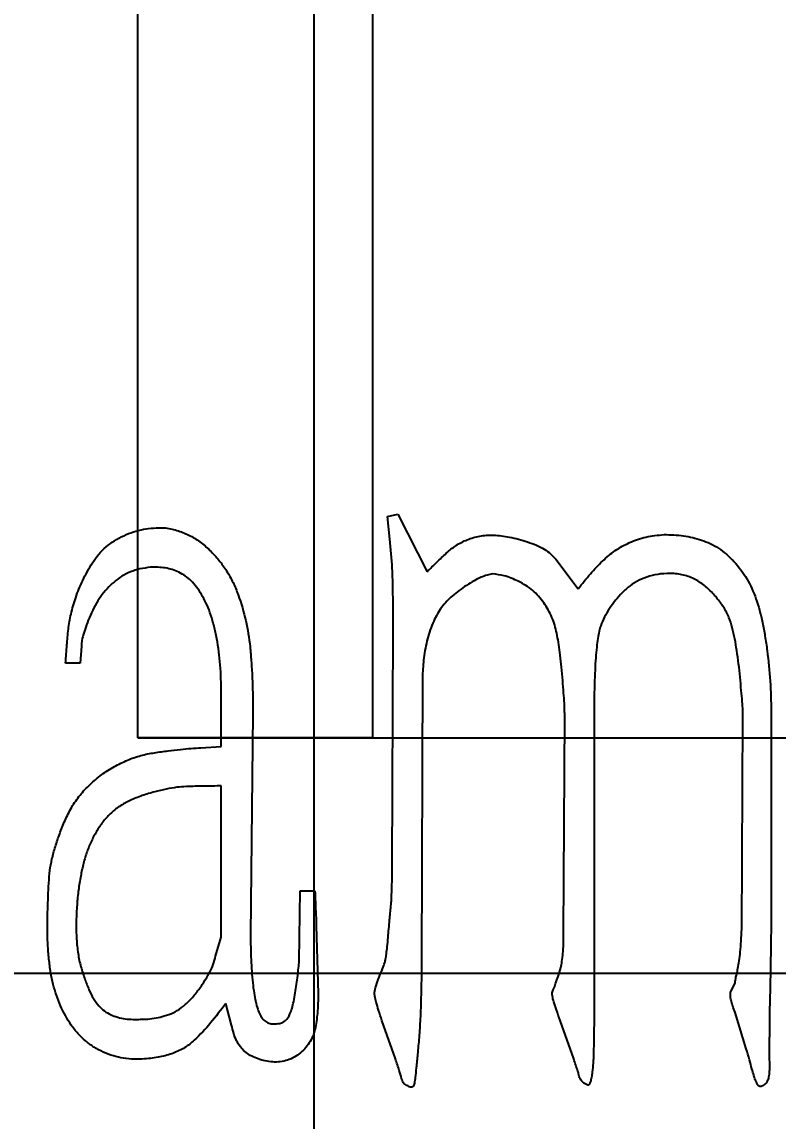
# Model space of a CAD drawing. Header units: millimetres. Extents: x 2 to 292, y 3 to 207.
# Drawn here: x 89.72 to 94.54, y 115.5 to 122.51 of the extents above; entities that cross this region are included whole.
import ezdxf

# ---------------------------------------------------------------- set-up
doc = ezdxf.new("R2010")
doc.units = ezdxf.units.MM
doc.layers.add('图框', color=7, linetype='Continuous')
doc.styles.add('SLDTEXTSTYLE2', font='TXT', dxfattribs={"width": 0.7})
doc.dimstyles.new('SLDDIMSTYLE2', dxfattribs={"dimtxt": 3.5, "dimasz": 4.08, "dimexe": 0, "dimexo": 0.0625, "dimgap": 0.875, "dimtad": 0, "dimtih": 1, "dimtoh": 1, "dimlfac": 2, "dimrnd": 1e-09, "dimzin": 12, "dimdsep": 46, "dimtxsty": 'SLDTEXTSTYLE2', "dimsah": 1, "dimcen": 0.09, "dimadec": 0, "dimazin": 3, "dimtfac": 1, "dimtofl": 0, "dimtmove": 0, "dimatfit": 3, "dimfxl": 0, "dimfrac": 2, "dimtolj": 1, "dimtzin": 12, "dimarcsym": 0})

# ---------------------------------------------------------------- blocks, each defined once
blk = doc.blocks.new('_D_5')
at = {"layer": '图框'}
for p, q in [((91.5831, 113.4403), (91.5831, 142.8713)), ((84.5831, 141.8553), (91.5831, 141.8553))]:
    blk.add_line(p, q, dxfattribs=at)
blk.add_solid([(91.5831, 141.8553), (87.5031, 142.3633), (87.5031, 141.3473)], dxfattribs=at)
at = {"layer": '图框', "insert": (89.237, 142.8713), "char_height": 3.5, "attachment_point": 1, "rotation": 90, "style": 'SLDTEXTSTYLE2'}
blk.add_mtext('87', dxfattribs=at)
blk = doc.blocks.new('_D_6')
at = {"layer": '图框'}
for p, q in [((102.0831, 113.4403), (102.0831, 142.8713)), ((91.5831, 141.8553), (102.0831, 141.8553))]:
    blk.add_line(p, q, dxfattribs=at)
blk.add_solid([(102.0831, 141.8553), (98.0031, 142.3633), (98.0031, 141.3473)], dxfattribs=at)
at = {"layer": '图框', "insert": (99.737, 142.8713), "char_height": 3.5, "attachment_point": 1, "rotation": 90, "style": 'SLDTEXTSTYLE2'}
blk.add_mtext('108', dxfattribs=at)
blk = doc.blocks.new('_D_7')
at = {"layer": '图框'}
for p, q in [((109.0831, 113.4403), (109.0831, 142.8713)), ((102.0831, 141.8553), (109.0831, 141.8553))]:
    blk.add_line(p, q, dxfattribs=at)
blk.add_solid([(109.0831, 141.8553), (105.0031, 142.3633), (105.0031, 141.3473)], dxfattribs=at)
at = {"layer": '图框', "insert": (106.737, 142.8713), "char_height": 3.5, "attachment_point": 1, "rotation": 90, "style": 'SLDTEXTSTYLE2'}
blk.add_mtext('122', dxfattribs=at)
blk = doc.blocks.new('_D_8')
at = {"layer": '图框'}
for p, q in [((119.5831, 113.4403), (119.5831, 142.8713)), ((109.0831, 141.8553), (119.5831, 141.8553))]:
    blk.add_line(p, q, dxfattribs=at)
blk.add_solid([(119.5831, 141.8553), (115.5031, 142.3633), (115.5031, 141.3473)], dxfattribs=at)
at = {"layer": '图框', "insert": (117.237, 142.8713), "char_height": 3.5, "attachment_point": 1, "rotation": 90, "style": 'SLDTEXTSTYLE2'}
blk.add_mtext('143', dxfattribs=at)
blk = doc.blocks.new('_D_9')
at = {"layer": '图框'}
for p, q in [((126.5831, 113.4403), (126.5831, 142.8713)), ((119.5831, 141.8553), (126.5831, 141.8553))]:
    blk.add_line(p, q, dxfattribs=at)
blk.add_solid([(126.5831, 141.8553), (122.5031, 142.3633), (122.5031, 141.3473)], dxfattribs=at)
at = {"layer": '图框', "insert": (124.237, 142.8713), "char_height": 3.5, "attachment_point": 1, "rotation": 90, "style": 'SLDTEXTSTYLE2'}
blk.add_mtext('157', dxfattribs=at)
blk = doc.blocks.new('_D_10')
at = {"layer": '图框'}
for p, q in [((137.0831, 113.4403), (137.0831, 142.8713)), ((126.5831, 141.8553), (137.0831, 141.8553))]:
    blk.add_line(p, q, dxfattribs=at)
blk.add_solid([(137.0831, 141.8553), (133.0031, 142.3633), (133.0031, 141.3473)], dxfattribs=at)
at = {"layer": '图框', "insert": (134.737, 142.8713), "char_height": 3.5, "attachment_point": 1, "rotation": 90, "style": 'SLDTEXTSTYLE2'}
blk.add_mtext('178', dxfattribs=at)
blk = doc.blocks.new('_D_11')
at = {"layer": '图框'}
for p, q in [((144.0831, 113.4403), (144.0831, 142.8713)), ((137.0831, 141.8553), (144.0831, 141.8553))]:
    blk.add_line(p, q, dxfattribs=at)
blk.add_solid([(144.0831, 141.8553), (140.0031, 142.3633), (140.0031, 141.3473)], dxfattribs=at)
at = {"layer": '图框', "insert": (141.737, 142.8713), "char_height": 3.5, "attachment_point": 1, "rotation": 90, "style": 'SLDTEXTSTYLE2'}
blk.add_mtext('192', dxfattribs=at)
blk = doc.blocks.new('_D_12')
at = {"layer": '图框'}
for p, q in [((154.5831, 113.4403), (154.5831, 142.8713)), ((144.0831, 141.8553), (154.5831, 141.8553))]:
    blk.add_line(p, q, dxfattribs=at)
blk.add_solid([(154.5831, 141.8553), (150.5031, 142.3633), (150.5031, 141.3473)], dxfattribs=at)
at = {"layer": '图框', "insert": (152.237, 142.8713), "char_height": 3.5, "attachment_point": 1, "rotation": 90, "style": 'SLDTEXTSTYLE2'}
blk.add_mtext('213', dxfattribs=at)
blk = doc.blocks.new('_D_13')
at = {"layer": '图框'}
for p, q in [((161.5831, 113.4403), (161.5831, 142.8713)), ((154.5831, 141.8553), (161.5831, 141.8553))]:
    blk.add_line(p, q, dxfattribs=at)
blk.add_solid([(161.5831, 141.8553), (157.5031, 142.3633), (157.5031, 141.3473)], dxfattribs=at)
at = {"layer": '图框', "insert": (159.237, 142.8713), "char_height": 3.5, "attachment_point": 1, "rotation": 90, "style": 'SLDTEXTSTYLE2'}
blk.add_mtext('227', dxfattribs=at)
blk = doc.blocks.new('_D_14')
at = {"layer": '图框'}
for p, q in [((172.0831, 113.4403), (172.0831, 142.8713)), ((161.5831, 141.8553), (172.0831, 141.8553))]:
    blk.add_line(p, q, dxfattribs=at)
blk.add_solid([(172.0831, 141.8553), (168.0031, 142.3633), (168.0031, 141.3473)], dxfattribs=at)
at = {"layer": '图框', "insert": (169.737, 142.8713), "char_height": 3.5, "attachment_point": 1, "rotation": 90, "style": 'SLDTEXTSTYLE2'}
blk.add_mtext('248', dxfattribs=at)
blk = doc.blocks.new('_D_15')
at = {"layer": '图框'}
for p, q in [((179.0831, 113.4403), (179.0831, 142.8713)), ((172.0831, 141.8553), (179.0831, 141.8553))]:
    blk.add_line(p, q, dxfattribs=at)
blk.add_solid([(179.0831, 141.8553), (175.0031, 142.3633), (175.0031, 141.3473)], dxfattribs=at)
at = {"layer": '图框', "insert": (176.737, 142.8713), "char_height": 3.5, "attachment_point": 1, "rotation": 90, "style": 'SLDTEXTSTYLE2'}
blk.add_mtext('262', dxfattribs=at)
blk = doc.blocks.new('_D_16')
at = {"layer": '图框'}
for p, q in [((189.5831, 113.4403), (189.5831, 142.8713)), ((179.0831, 141.8553), (189.5831, 141.8553))]:
    blk.add_line(p, q, dxfattribs=at)
blk.add_solid([(189.5831, 141.8553), (185.5031, 142.3633), (185.5031, 141.3473)], dxfattribs=at)
at = {"layer": '图框', "insert": (187.237, 142.8713), "char_height": 3.5, "attachment_point": 1, "rotation": 90, "style": 'SLDTEXTSTYLE2'}
blk.add_mtext('283', dxfattribs=at)

msp = doc.modelspace()

# ---------------------------------------------------------------- linework, layer by layer
at = {"color": 7, "linetype": 'Continuous', "lineweight": 25}
for p, q in [((90.45808136, 117.94026728), (90.45808136, 127.44026728)), ((91.95808136, 117.94026728), (91.95808136, 127.44026728)), ((92.05127642, 119.35247695), (92.11626684, 119.36739278)), ((92.06512684, 119.20864571), (92.05127642, 119.35247695)), ((92.11626684, 119.36739278), (92.30271474, 118.99982406)), ((92.08004267, 119.04350614), (92.06512684, 119.20864571)), ((93.1230855, 119.07973031), (93.26691674, 118.89221699)), ((92.08004267, 117.12362547), (92.08750059, 118.62586284)), ((90.09943325, 118.52571369), (90.09197534, 118.41810661)), ((90.09197534, 118.41810661), (89.99821868, 118.41810661)), ((92.27394849, 118.33820037), (92.26649057, 116.51953427)), ((90.99118693, 117.88539832), (90.99118693, 118.25190163)), ((91.19255066, 118.09421997), (91.17763483, 116.68467384)), ((93.17316008, 116.69852425), (93.180618, 118.07291164)), ((93.3670659, 118.07291164), (93.3670659, 116.18818971)), ((94.30889415, 116.720898), (94.31635207, 118.07291164)), ((94.49640747, 118.10807039), (94.49640747, 116.88603757)), ((90.45808136, 117.94026728), (91.95808136, 117.94026728)), ((91.95808136, 117.94026728), (90.45808136, 117.94026728)), ((91.95808136, 117.94026728), (101.70808136, 117.94026728)), ((90.86120611, 117.87794041), (90.99118693, 117.88539832)), ((90.99118693, 116.66975801), (90.99118693, 117.63396001)), ((91.48767106, 116.51953427), (91.49406355, 116.9648784)), ((91.49406355, 116.9648784), (91.58782021, 116.9648784)), ((91.59527813, 116.74220633), (91.60912855, 116.31071262)), ((90.95496277, 116.54830052), (90.99118693, 116.66975801)), ((54.33308136, 116.44026728), (191.83308136, 116.44026728)), ((94.23751124, 116.31817054), (94.26627749, 116.37570303)), ((91.05617734, 116.10934889), (91.01995318, 116.24572221)), ((94.3376604, 115.95805973), (94.26627749, 116.18818971)), ((92.101351, 115.89306932), (92.01505226, 116.13811513)), ((93.23815049, 115.89306932), (93.15185175, 116.13811513))]:
    msp.add_line(p, q, dxfattribs=at)
for points, knots in [([(89.99821868, 118.41810661), (90.00099413, 118.456463), (90.00618967, 118.52826469), (90.01475801, 118.63277), (90.03229874, 118.73399272), (90.06238695, 118.83846508), (90.10725873, 118.94873078), (90.15829815, 119.04069399), (90.2084371, 119.11283961), (90.25604902, 119.15935334), (90.30890549, 119.20009422), (90.38797879, 119.24096147), (90.49335403, 119.27816117), (90.58137039, 119.28012676), (90.62468363, 119.28109404)], [0, 0, 0, 0, 0.0961505363, 0.1799901205, 0.2620238343, 0.3525149, 0.4512740262, 0.5589823773, 0.6149239905, 0.670170826, 0.7246851219, 0.7810898242, 0.8922733539, 1, 1, 1, 1]), ([(89.99821868, 118.41810661), (90.00099413, 118.456463), (90.00618967, 118.52826469), (90.01475801, 118.63277), (90.03229874, 118.73399272), (90.06238695, 118.83846508), (90.10725873, 118.94873078), (90.15829815, 119.04069399), (90.2084371, 119.11283961), (90.25604902, 119.15935334), (90.30890549, 119.20009422), (90.38797879, 119.24096147), (90.49335403, 119.27816117), (90.58137039, 119.28012676), (90.62468363, 119.28109404)], [0, 0, 0, 0, 0.0961505363, 0.1799901205, 0.2620238343, 0.3525149, 0.4512740262, 0.5589823773, 0.6149239905, 0.670170826, 0.7246851219, 0.7810898242, 0.8922733539, 1, 1, 1, 1]), ([(90.62468363, 119.28109404), (90.65263728, 119.27639658), (90.7077121, 119.26714156), (90.78548821, 119.23622414), (90.85703019, 119.19324679), (90.91985181, 119.13698092), (90.97733861, 119.07477035), (91.02672071, 119.0060694), (91.06740867, 118.93183384), (91.11065923, 118.82678304), (91.14976165, 118.68986583), (91.17346069, 118.54806018), (91.18221822, 118.42809754), (91.18931498, 118.3269351), (91.1918721, 118.21426888), (91.19231781, 118.1354155), (91.19255066, 118.09421997)], [0, 0, 0, 0, 0.0588780933, 0.1160027385, 0.1730699238, 0.2317806173, 0.2909227912, 0.3492035009, 0.4074513646, 0.4667781563, 0.5854156096, 0.7030905089, 0.7654196511, 0.8358074158, 0.9142205545, 1, 1, 1, 1]), ([(90.62468363, 119.28109404), (90.65263728, 119.27639658), (90.7077121, 119.26714156), (90.78548821, 119.23622414), (90.85703019, 119.19324679), (90.91985181, 119.13698092), (90.97733861, 119.07477035), (91.02672071, 119.0060694), (91.06740867, 118.93183384), (91.11065923, 118.82678304), (91.14976165, 118.68986583), (91.17346069, 118.54806018), (91.18221822, 118.42809754), (91.18931498, 118.3269351), (91.1918721, 118.21426888), (91.19231781, 118.1354155), (91.19255066, 118.09421997)], [0, 0, 0, 0, 0.0588780933, 0.1160027385, 0.1730699238, 0.2317806173, 0.2909227912, 0.3492035009, 0.4074513646, 0.4667781563, 0.5854156096, 0.7030905089, 0.7654196511, 0.8358074158, 0.9142205545, 1, 1, 1, 1]), ([(92.30271474, 118.99982406), (92.32363703, 119.02045923), (92.36405771, 119.0603252), (92.42370489, 119.11804648), (92.48584142, 119.16985154), (92.55833597, 119.20697435), (92.63944833, 119.23174122), (92.73136723, 119.23556061), (92.83419778, 119.22316204), (92.92495444, 119.19729236), (92.99923857, 119.17130225), (93.04878118, 119.14562233), (93.09055378, 119.11573675), (93.11245228, 119.09149926), (93.1230855, 119.07973031)], [0, 0, 0, 0, 0.0940751155, 0.181747731, 0.2659217984, 0.3518742269, 0.4407478932, 0.5352959748, 0.6440395562, 0.7711935138, 0.8366714971, 0.8956679039, 0.9493396379, 1, 1, 1, 1]), ([(92.30271474, 118.99982406), (92.32363703, 119.02045923), (92.36405771, 119.0603252), (92.42370489, 119.11804648), (92.48584142, 119.16985154), (92.55833597, 119.20697435), (92.63944833, 119.23174122), (92.73136723, 119.23556061), (92.83419778, 119.22316204), (92.92495444, 119.19729236), (92.99923857, 119.17130225), (93.04878118, 119.14562233), (93.09055378, 119.11573675), (93.11245228, 119.09149926), (93.1230855, 119.07973031)], [0, 0, 0, 0, 0.0940751155, 0.181747731, 0.2659217984, 0.3518742269, 0.4407478932, 0.5352959748, 0.6440395562, 0.7711935138, 0.8366714971, 0.8956679039, 0.9493396379, 1, 1, 1, 1]), ([(93.26691674, 118.89221699), (93.29241393, 118.92418943), (93.34110052, 118.98524046), (93.4184369, 119.0679239), (93.50022581, 119.13809161), (93.59406145, 119.18947151), (93.69905158, 119.2265648), (93.7744392, 119.2337114), (93.81347544, 119.23741196)], [0, 0, 0, 0, 0.1828598657, 0.349168859, 0.5059888336, 0.6624463113, 0.8252123303, 1, 1, 1, 1]), ([(93.26691674, 118.89221699), (93.29241393, 118.92418943), (93.34110052, 118.98524046), (93.4184369, 119.0679239), (93.50022581, 119.13809161), (93.59406145, 119.18947151), (93.69905158, 119.2265648), (93.7744392, 119.2337114), (93.81347544, 119.23741196)], [0, 0, 0, 0, 0.1828598657, 0.349168859, 0.5059888336, 0.6624463113, 0.8252123303, 1, 1, 1, 1]), ([(93.81347544, 119.23741196), (93.85520055, 119.23607752), (93.93644922, 119.23347905), (94.03473675, 119.2090071), (94.10894499, 119.18086012), (94.16222266, 119.15094543), (94.21274373, 119.11178291), (94.27620009, 119.04915445), (94.34615018, 118.9567475), (94.39391465, 118.84848382), (94.42318324, 118.75403607), (94.44227625, 118.67500617), (94.45785099, 118.5884727), (94.476118, 118.46400887), (94.49275797, 118.30310664), (94.4951905, 118.17310738), (94.49640747, 118.10807039)], [0, 0, 0, 0, 0.083356923, 0.1623157218, 0.201253929, 0.2419867536, 0.2840678421, 0.3288026291, 0.4202106797, 0.5140380073, 0.5639455759, 0.6180779345, 0.6766310329, 0.7398596286, 0.8698550423, 1, 1, 1, 1]), ([(93.81347544, 119.23741196), (93.85520055, 119.23607752), (93.93644922, 119.23347905), (94.03473675, 119.2090071), (94.10894499, 119.18086012), (94.16222266, 119.15094543), (94.21274373, 119.11178291), (94.27620009, 119.04915445), (94.34615018, 118.9567475), (94.39391465, 118.84848382), (94.42318324, 118.75403607), (94.44227625, 118.67500617), (94.45785099, 118.5884727), (94.476118, 118.46400887), (94.49275797, 118.30310664), (94.4951905, 118.17310738), (94.49640747, 118.10807039)], [0, 0, 0, 0, 0.083356923, 0.1623157218, 0.201253929, 0.2419867536, 0.2840678421, 0.3288026291, 0.4202106797, 0.5140380073, 0.5639455759, 0.6180779345, 0.6766310329, 0.7398596286, 0.8698550423, 1, 1, 1, 1]), ([(90.53838488, 119.02859031), (90.51623837, 119.02569887), (90.4730127, 119.02005534), (90.41174427, 119.00071152), (90.35622397, 118.97224848), (90.30633668, 118.93621257), (90.26192841, 118.89212354), (90.22144631, 118.84240353), (90.18621424, 118.78520023), (90.15701849, 118.72397445), (90.13150433, 118.66482828), (90.11525599, 118.61055759), (90.1015481, 118.56579603), (90.10007404, 118.53785845), (90.09943325, 118.52571369)], [0, 0, 0, 0, 0.0926943312, 0.180921274, 0.2654147045, 0.3510351053, 0.4355800876, 0.5247892699, 0.6169414554, 0.7139761635, 0.8066234776, 0.8841096715, 0.9496212155, 1, 1, 1, 1]), ([(90.53838488, 119.02859031), (90.51623837, 119.02569887), (90.4730127, 119.02005534), (90.41174427, 119.00071152), (90.35622397, 118.97224848), (90.30633668, 118.93621257), (90.26192841, 118.89212354), (90.22144631, 118.84240353), (90.18621424, 118.78520023), (90.15701849, 118.72397445), (90.13150433, 118.66482828), (90.11525599, 118.61055759), (90.1015481, 118.56579603), (90.10007404, 118.53785845), (90.09943325, 118.52571369)], [0, 0, 0, 0, 0.0926943312, 0.180921274, 0.2654147045, 0.3510351053, 0.4355800876, 0.5247892699, 0.6169414554, 0.7139761635, 0.8066234776, 0.8841096715, 0.9496212155, 1, 1, 1, 1]), ([(90.99118693, 118.25190163), (90.98951631, 118.31057535), (90.986251, 118.4252563), (90.96574901, 118.56514551), (90.94107134, 118.66901123), (90.9209839, 118.73904884), (90.89447052, 118.80064295), (90.86627992, 118.85527229), (90.83406502, 118.90215532), (90.80032211, 118.94249033), (90.76226083, 118.97402531), (90.70837263, 119.00483524), (90.63310779, 119.0297958), (90.57055655, 119.02899974), (90.53838488, 119.02859031)], [0, 0, 0, 0, 0.1735100721, 0.3391347746, 0.4168388154, 0.4892743721, 0.5542344593, 0.6148456752, 0.6707807203, 0.722161682, 0.7699031796, 0.8160226588, 0.9053758702, 1, 1, 1, 1]), ([(90.99118693, 118.25190163), (90.98951631, 118.31057535), (90.986251, 118.4252563), (90.96574901, 118.56514551), (90.94107134, 118.66901123), (90.9209839, 118.73904884), (90.89447052, 118.80064295), (90.86627992, 118.85527229), (90.83406502, 118.90215532), (90.80032211, 118.94249033), (90.76226083, 118.97402531), (90.70837263, 119.00483524), (90.63310779, 119.0297958), (90.57055655, 119.02899974), (90.53838488, 119.02859031)], [0, 0, 0, 0, 0.1735100721, 0.3391347746, 0.4168388154, 0.4892743721, 0.5542344593, 0.6148456752, 0.6707807203, 0.722161682, 0.7699031796, 0.8160226588, 0.9053758702, 1, 1, 1, 1]), ([(92.08750059, 118.62586284), (92.0877375, 118.66883712), (92.08818198, 118.74946498), (92.08530885, 118.86202858), (92.08382548, 118.95830181), (92.08122504, 119.01687427), (92.08004267, 119.04350614)], [0, 0, 0, 0, 0.3085939106, 0.5789804935, 0.8085698221, 1, 1, 1, 1]), ([(92.08750059, 118.62586284), (92.0877375, 118.66883712), (92.08818198, 118.74946498), (92.08530885, 118.86202858), (92.08382548, 118.95830181), (92.08122504, 119.01687427), (92.08004267, 119.04350614)], [0, 0, 0, 0, 0.3085939106, 0.5789804935, 0.8085698221, 1, 1, 1, 1]), ([(92.72035804, 118.98597365), (92.70855338, 118.98381628), (92.68335502, 118.97921113), (92.64364602, 118.96418188), (92.60008683, 118.94187023), (92.53785211, 118.90438563), (92.46596462, 118.85135381), (92.39235153, 118.77594437), (92.33979025, 118.68146519), (92.30297265, 118.57197331), (92.28015083, 118.45486919), (92.27595428, 118.3759303), (92.27394849, 118.33820037)], [0, 0, 0, 0, 0.0421476153, 0.0899688394, 0.1486375, 0.2142042782, 0.3453913914, 0.4620616388, 0.581854381, 0.7221271278, 0.8671868436, 1, 1, 1, 1]), ([(92.72035804, 118.98597365), (92.70855338, 118.98381628), (92.68335502, 118.97921113), (92.64364602, 118.96418188), (92.60008683, 118.94187023), (92.53785211, 118.90438563), (92.46596462, 118.85135381), (92.39235153, 118.77594437), (92.33979025, 118.68146519), (92.30297265, 118.57197331), (92.28015083, 118.45486919), (92.27595428, 118.3759303), (92.27394849, 118.33820037)], [0, 0, 0, 0, 0.0421476153, 0.0899688394, 0.1486375, 0.2142042782, 0.3453913914, 0.4620616388, 0.581854381, 0.7221271278, 0.8671868436, 1, 1, 1, 1]), ([(93.180618, 118.07291164), (93.18027772, 118.08818212), (93.17950993, 118.12263743), (93.17784704, 118.18025057), (93.17150458, 118.24975724), (93.16584243, 118.32829441), (93.15889445, 118.40861928), (93.15051421, 118.48324143), (93.14093783, 118.54864811), (93.12720909, 118.62368052), (93.10263093, 118.71094349), (93.04882897, 118.80319789), (92.97975679, 118.88693514), (92.88860062, 118.93922911), (92.80219081, 118.97640707), (92.74511843, 118.98307906), (92.72035804, 118.98597365)], [0, 0, 0, 0, 0.0403290272, 0.0909958077, 0.1521218598, 0.224538289, 0.298901341, 0.3649627403, 0.4227773954, 0.4733486517, 0.5664814041, 0.6601037377, 0.7537777042, 0.8489922576, 0.9344865048, 1, 1, 1, 1]), ([(93.180618, 118.07291164), (93.18027772, 118.08818212), (93.17950993, 118.12263743), (93.17784704, 118.18025057), (93.17150458, 118.24975724), (93.16584243, 118.32829441), (93.15889445, 118.40861928), (93.15051421, 118.48324143), (93.14093783, 118.54864811), (93.12720909, 118.62368052), (93.10263093, 118.71094349), (93.04882897, 118.80319789), (92.97975679, 118.88693514), (92.88860062, 118.93922911), (92.80219081, 118.97640707), (92.74511843, 118.98307906), (92.72035804, 118.98597365)], [0, 0, 0, 0, 0.0403290272, 0.0909958077, 0.1521218598, 0.224538289, 0.298901341, 0.3649627403, 0.4227773954, 0.4733486517, 0.5664814041, 0.6601037377, 0.7537777042, 0.8489922576, 0.9344865048, 1, 1, 1, 1]), ([(93.7911017, 118.98597365), (93.76706739, 118.98188207), (93.72001552, 118.97387201), (93.65497507, 118.94724594), (93.59556984, 118.91345737), (93.53095021, 118.85309612), (93.4643133, 118.76906832), (93.41706734, 118.68345531), (93.39858991, 118.61704405), (93.39077498, 118.571699), (93.38329908, 118.51555208), (93.37684644, 118.44840619), (93.37316281, 118.36983304), (93.36991312, 118.28033401), (93.36784649, 118.18017205), (93.3673347, 118.10984693), (93.3670659, 118.07291164)], [0, 0, 0, 0, 0.0653678155, 0.1279703406, 0.187915937, 0.2481120511, 0.3642982927, 0.4757732795, 0.5075193747, 0.5492895847, 0.599398186, 0.6598362347, 0.7306103482, 0.8108825651, 0.9006740817, 1, 1, 1, 1]), ([(93.7911017, 118.98597365), (93.76706739, 118.98188207), (93.72001552, 118.97387201), (93.65497507, 118.94724594), (93.59556984, 118.91345737), (93.53095021, 118.85309612), (93.4643133, 118.76906832), (93.41706734, 118.68345531), (93.39858991, 118.61704405), (93.39077498, 118.571699), (93.38329908, 118.51555208), (93.37684644, 118.44840619), (93.37316281, 118.36983304), (93.36991312, 118.28033401), (93.36784649, 118.18017205), (93.3673347, 118.10984693), (93.3670659, 118.07291164)], [0, 0, 0, 0, 0.0653678155, 0.1279703406, 0.187915937, 0.2481120511, 0.3642982927, 0.4757732795, 0.5075193747, 0.5492895847, 0.599398186, 0.6598362347, 0.7306103482, 0.8108825651, 0.9006740817, 1, 1, 1, 1]), ([(94.31635207, 118.07291164), (94.31607382, 118.08711945), (94.31542641, 118.12017686), (94.31216021, 118.17705697), (94.30503505, 118.24761175), (94.29637479, 118.35660272), (94.27928133, 118.49055482), (94.25704534, 118.61852352), (94.22836116, 118.71082907), (94.19492949, 118.77501071), (94.14895631, 118.83579198), (94.09505714, 118.8939785), (94.03125535, 118.94341017), (93.95730291, 118.97649624), (93.87581261, 118.99176511), (93.81989894, 118.98794244), (93.7911017, 118.98597365)], [0, 0, 0, 0, 0.03553796611, 0.08268641365, 0.14243205047, 0.21287251732, 0.35608589143, 0.48010595108, 0.53712214332, 0.59710497153, 0.65998978183, 0.72721563367, 0.79507217965, 0.86027268993, 0.92803617014, 1, 1, 1, 1]), ([(94.31635207, 118.07291164), (94.31607382, 118.08711945), (94.31542641, 118.12017686), (94.31216021, 118.17705697), (94.30503505, 118.24761175), (94.29637479, 118.35660272), (94.27928133, 118.49055482), (94.25704534, 118.61852352), (94.22836116, 118.71082907), (94.19492949, 118.77501071), (94.14895631, 118.83579198), (94.09505714, 118.8939785), (94.03125535, 118.94341017), (93.95730291, 118.97649624), (93.87581261, 118.99176511), (93.81989894, 118.98794244), (93.7911017, 118.98597365)], [0, 0, 0, 0, 0.03553796611, 0.08268641365, 0.14243205047, 0.21287251732, 0.35608589143, 0.48010595108, 0.53712214332, 0.59710497153, 0.65998978183, 0.72721563367, 0.79507217965, 0.86027268993, 0.92803617014, 1, 1, 1, 1]), ([(89.89806952, 117.09485922), (89.90229461, 117.11944684), (89.91113239, 117.17087762), (89.93275734, 117.24875052), (89.96133675, 117.33058898), (89.99386465, 117.41552351), (90.03551294, 117.49950361), (90.08903659, 117.57695009), (90.15431998, 117.64536054), (90.22715399, 117.70710324), (90.30728863, 117.75856008), (90.39111075, 117.79923646), (90.47702119, 117.83018931), (90.56494125, 117.84673957), (90.64950585, 117.85721935), (90.72718192, 117.86746784), (90.79686537, 117.87375798), (90.84060248, 117.87660108), (90.86120611, 117.87794041)], [0, 0, 0, 0, 0.0542720181, 0.1135227071, 0.1756095664, 0.2429274268, 0.3113718769, 0.379127632, 0.4469362731, 0.5166092226, 0.58650477, 0.6535692122, 0.7190834471, 0.7845703179, 0.8477541187, 0.9046068252, 0.9550622978, 1, 1, 1, 1]), ([(89.89806952, 117.09485922), (89.90229461, 117.11944684), (89.91113239, 117.17087762), (89.93275734, 117.24875052), (89.96133675, 117.33058898), (89.99386465, 117.41552351), (90.03551294, 117.49950361), (90.08903659, 117.57695009), (90.15431998, 117.64536054), (90.22715399, 117.70710324), (90.30728863, 117.75856008), (90.39111075, 117.79923646), (90.47702119, 117.83018931), (90.56494125, 117.84673957), (90.64950585, 117.85721935), (90.72718192, 117.86746784), (90.79686537, 117.87375798), (90.84060248, 117.87660108), (90.86120611, 117.87794041)], [0, 0, 0, 0, 0.0542720181, 0.1135227071, 0.1756095664, 0.2429274268, 0.3113718769, 0.379127632, 0.4469362731, 0.5166092226, 0.58650477, 0.6535692122, 0.7190834471, 0.7845703179, 0.8477541187, 0.9046068252, 0.9550622978, 1, 1, 1, 1]), ([(90.99118693, 117.63396001), (90.95460208, 117.63372609), (90.8803535, 117.63325136), (90.7858974, 117.63073958), (90.70520097, 117.62668527), (90.63818657, 117.61350622), (90.56427207, 117.59702721), (90.48691692, 117.57301131), (90.41085557, 117.54386136), (90.34158614, 117.50619066), (90.28318673, 117.4593183), (90.23405061, 117.40459968), (90.19425639, 117.34354994), (90.15957644, 117.27757213), (90.13086966, 117.20623232), (90.10866986, 117.12901381), (90.09212093, 117.0458554), (90.07772709, 116.95674791), (90.0699857, 116.86059648), (90.06528754, 116.76072008), (90.06719236, 116.66137333), (90.07597014, 116.56778995), (90.09416943, 116.48249937), (90.11208367, 116.42989357), (90.12074159, 116.40446928)], [0, 0, 0, 0, 0.0591193317, 0.1199820793, 0.1527775159, 0.1894832131, 0.2301363324, 0.2751610057, 0.3202441716, 0.3616081971, 0.4020337936, 0.4406421325, 0.479960647, 0.5194963925, 0.5609558735, 0.6040019019, 0.6491398357, 0.6979253346, 0.7497842371, 0.8049309616, 0.8594680126, 0.9102388115, 0.9566185628, 1, 1, 1, 1]), ([(90.99118693, 117.63396001), (90.95460208, 117.63372609), (90.8803535, 117.63325136), (90.7858974, 117.63073958), (90.70520097, 117.62668527), (90.63818657, 117.61350622), (90.56427207, 117.59702721), (90.48691692, 117.57301131), (90.41085557, 117.54386136), (90.34158614, 117.50619066), (90.28318673, 117.4593183), (90.23405061, 117.40459968), (90.19425639, 117.34354994), (90.15957644, 117.27757213), (90.13086966, 117.20623232), (90.10866986, 117.12901381), (90.09212093, 117.0458554), (90.07772709, 116.95674791), (90.0699857, 116.86059648), (90.06528754, 116.76072008), (90.06719236, 116.66137333), (90.07597014, 116.56778995), (90.09416943, 116.48249937), (90.11208367, 116.42989357), (90.12074159, 116.40446928)], [0, 0, 0, 0, 0.0591193317, 0.1199820793, 0.1527775159, 0.1894832131, 0.2301363324, 0.2751610057, 0.3202441716, 0.3616081971, 0.4020337936, 0.4406421325, 0.479960647, 0.5194963925, 0.5609558735, 0.6040019019, 0.6491398357, 0.6979253346, 0.7497842371, 0.8049309616, 0.8594680126, 0.9102388115, 0.9566185628, 1, 1, 1, 1]), ([(90.50216072, 115.89306932), (90.47978316, 115.89176154), (90.43493809, 115.88914071), (90.3679425, 115.89598714), (90.30184887, 115.91075666), (90.23873999, 115.93553208), (90.17828069, 115.96710075), (90.12464058, 116.00802901), (90.0750705, 116.05443717), (90.0190155, 116.1275961), (89.96189299, 116.23142758), (89.92278435, 116.3464688), (89.9017206, 116.44723911), (89.89210546, 116.53286271), (89.88386292, 116.62697951), (89.88283242, 116.7276516), (89.88367185, 116.82888688), (89.88723801, 116.9247669), (89.89088371, 117.01256458), (89.89574488, 117.06823654), (89.89806952, 117.09485922)], [0, 0, 0, 0, 0.0431970869, 0.0865677875, 0.1294593594, 0.1734963486, 0.2170345773, 0.2606213226, 0.3032768175, 0.3476960979, 0.4378909307, 0.5306503267, 0.5810530112, 0.6363055014, 0.6968044065, 0.7632948465, 0.8304599769, 0.892173285, 0.9484365752, 1, 1, 1, 1]), ([(90.50216072, 115.89306932), (90.47978316, 115.89176154), (90.43493809, 115.88914071), (90.3679425, 115.89598714), (90.30184887, 115.91075666), (90.23873999, 115.93553208), (90.17828069, 115.96710075), (90.12464058, 116.00802901), (90.0750705, 116.05443717), (90.0190155, 116.1275961), (89.96189299, 116.23142758), (89.92278435, 116.3464688), (89.9017206, 116.44723911), (89.89210546, 116.53286271), (89.88386292, 116.62697951), (89.88283242, 116.7276516), (89.88367185, 116.82888688), (89.88723801, 116.9247669), (89.89088371, 117.01256458), (89.89574488, 117.06823654), (89.89806952, 117.09485922)], [0, 0, 0, 0, 0.0431970869, 0.0865677875, 0.1294593594, 0.1734963486, 0.2170345773, 0.2606213226, 0.3032768175, 0.3476960979, 0.4378909307, 0.5306503267, 0.5810530112, 0.6363055014, 0.6968044065, 0.7632948465, 0.8304599769, 0.892173285, 0.9484365752, 1, 1, 1, 1]), ([(92.01505226, 116.13811513), (92.00775423, 116.15971366), (91.99466271, 116.19845804), (91.97996216, 116.25010429), (91.97048071, 116.28791042), (91.96611022, 116.32358845), (91.9791424, 116.3644525), (91.99624773, 116.41465152), (92.01766528, 116.46294857), (92.03205425, 116.50161213), (92.03964801, 116.53387924), (92.04441005, 116.56775914), (92.04985587, 116.61321466), (92.05617069, 116.68500809), (92.06276461, 116.77141357), (92.07165665, 116.85328701), (92.07641951, 116.91688366), (92.07789019, 116.97446848), (92.08074848, 117.04476208), (92.08029062, 117.09592049), (92.08004267, 117.12362547)], [0, 0, 0, 0, 0.0680000684, 0.1219814527, 0.1600121686, 0.1844673927, 0.2278975997, 0.2851865649, 0.3436100752, 0.3851519613, 0.40801853, 0.4423265604, 0.4871301915, 0.5445756308, 0.6572626005, 0.7455897382, 0.7901925677, 0.8474325471, 0.9173766794, 1, 1, 1, 1]), ([(92.01505226, 116.13811513), (92.00775423, 116.15971366), (91.99466271, 116.19845804), (91.97996216, 116.25010429), (91.97048071, 116.28791042), (91.96611022, 116.32358845), (91.9791424, 116.3644525), (91.99624773, 116.41465152), (92.01766528, 116.46294857), (92.03205425, 116.50161213), (92.03964801, 116.53387924), (92.04441005, 116.56775914), (92.04985587, 116.61321466), (92.05617069, 116.68500809), (92.06276461, 116.77141357), (92.07165665, 116.85328701), (92.07641951, 116.91688366), (92.07789019, 116.97446848), (92.08074848, 117.04476208), (92.08029062, 117.09592049), (92.08004267, 117.12362547)], [0, 0, 0, 0, 0.0680000684, 0.1219814527, 0.1600121686, 0.1844673927, 0.2278975997, 0.2851865649, 0.3436100752, 0.3851519613, 0.40801853, 0.4423265604, 0.4871301915, 0.5445756308, 0.6572626005, 0.7455897382, 0.7901925677, 0.8474325471, 0.9173766794, 1, 1, 1, 1]), ([(91.58782021, 116.9648784), (91.58899102, 116.94144301), (91.59117255, 116.89777641), (91.59267943, 116.83701399), (91.59573551, 116.78626828), (91.59541825, 116.75570465), (91.59527813, 116.74220633)], [0, 0, 0, 0, 0.3158965647, 0.5886026384, 0.8183077615, 1, 1, 1, 1]), ([(91.58782021, 116.9648784), (91.58899102, 116.94144301), (91.59117255, 116.89777641), (91.59267943, 116.83701399), (91.59573551, 116.78626828), (91.59541825, 116.75570465), (91.59527813, 116.74220633)], [0, 0, 0, 0, 0.3158965647, 0.5886026384, 0.8183077615, 1, 1, 1, 1]), ([(94.49640747, 116.88603757), (94.49657545, 116.84555037), (94.4969306, 116.7599534), (94.49393098, 116.62465941), (94.4923159, 116.47548845), (94.48919002, 116.31994278), (94.48525002, 116.17222429), (94.48525871, 116.04648651), (94.48292352, 115.9495351), (94.4847027, 115.87815207), (94.48531261, 115.8262729), (94.48294924, 115.78749391), (94.47612342, 115.75875548), (94.46306914, 115.73546719), (94.44532426, 115.7228395), (94.42252324, 115.71321621), (94.40597961, 115.73465666), (94.39496336, 115.75794227), (94.38539147, 115.79275238), (94.37225885, 115.8346015), (94.35662534, 115.89171265), (94.34445561, 115.93428732), (94.3376604, 115.95805973)], [0, 0, 0, 0, 0.08342727989, 0.17637972094, 0.2788447292, 0.39083444263, 0.49697079727, 0.58332845101, 0.64992793213, 0.69677001677, 0.73043365602, 0.75687043184, 0.77657524112, 0.79100895305, 0.81032950911, 0.82239896479, 0.83534615121, 0.858255686, 0.87816329455, 0.90872492168, 0.9490347567, 1, 1, 1, 1]), ([(94.49640747, 116.88603757), (94.49657545, 116.84555037), (94.4969306, 116.7599534), (94.49393098, 116.62465941), (94.4923159, 116.47548845), (94.48919002, 116.31994278), (94.48525002, 116.17222429), (94.48525871, 116.04648651), (94.48292352, 115.9495351), (94.4847027, 115.87815207), (94.48531261, 115.8262729), (94.48294924, 115.78749391), (94.47612342, 115.75875548), (94.46306914, 115.73546719), (94.44532426, 115.7228395), (94.42252324, 115.71321621), (94.40597961, 115.73465666), (94.39496336, 115.75794227), (94.38539147, 115.79275238), (94.37225885, 115.8346015), (94.35662534, 115.89171265), (94.34445561, 115.93428732), (94.3376604, 115.95805973)], [0, 0, 0, 0, 0.08342727989, 0.17637972094, 0.2788447292, 0.39083444263, 0.49697079727, 0.58332845101, 0.64992793213, 0.69677001677, 0.73043365602, 0.75687043184, 0.77657524112, 0.79100895305, 0.81032950911, 0.82239896479, 0.83534615121, 0.858255686, 0.87816329455, 0.90872492168, 0.9490347567, 1, 1, 1, 1]), ([(94.26627749, 116.37570303), (94.26658355, 116.37961524), (94.26739527, 116.38999091), (94.27098668, 116.40992992), (94.27769202, 116.43776331), (94.28508317, 116.47507289), (94.29428996, 116.52171355), (94.29970718, 116.57914087), (94.30526942, 116.64660397), (94.30762872, 116.69496125), (94.30889415, 116.720898)], [0, 0, 0, 0, 0.0337751077, 0.0895757174, 0.174151796, 0.2802994379, 0.4170508518, 0.583191157, 0.7764417599, 1, 1, 1, 1]), ([(94.26627749, 116.37570303), (94.26658355, 116.37961524), (94.26739527, 116.38999091), (94.27098668, 116.40992992), (94.27769202, 116.43776331), (94.28508317, 116.47507289), (94.29428996, 116.52171355), (94.29970718, 116.57914087), (94.30526942, 116.64660397), (94.30762872, 116.69496125), (94.30889415, 116.720898)], [0, 0, 0, 0, 0.0337751077, 0.0895757174, 0.174151796, 0.2802994379, 0.4170508518, 0.583191157, 0.7764417599, 1, 1, 1, 1]), ([(91.17763483, 116.68467384), (91.17814777, 116.63174237), (91.17913693, 116.52966855), (91.18784562, 116.40560573), (91.19882901, 116.31610405), (91.20944359, 116.25983539), (91.22194326, 116.21306284), (91.23607065, 116.17460728), (91.2553357, 116.14542006), (91.28032945, 116.12580284), (91.31081823, 116.11580899), (91.33240954, 116.11646141), (91.34383982, 116.1168068)], [0, 0, 0, 0, 0.2458985332, 0.4741943752, 0.57734192983, 0.66471360521, 0.73996478728, 0.8021631135, 0.85434042032, 0.90021492688, 0.94717450302, 1, 1, 1, 1]), ([(91.17763483, 116.68467384), (91.17814777, 116.63174237), (91.17913693, 116.52966855), (91.18784562, 116.40560573), (91.19882901, 116.31610405), (91.20944359, 116.25983539), (91.22194326, 116.21306284), (91.23607065, 116.17460728), (91.2553357, 116.14542006), (91.28032945, 116.12580284), (91.31081823, 116.11580899), (91.33240954, 116.11646141), (91.34383982, 116.1168068)], [0, 0, 0, 0, 0.2458985332, 0.4741943752, 0.57734192983, 0.66471360521, 0.73996478728, 0.8021631135, 0.85434042032, 0.90021492688, 0.94717450302, 1, 1, 1, 1]), ([(93.15185175, 116.13811513), (93.14365214, 116.1608165), (93.12935215, 116.20040734), (93.11121189, 116.25198263), (93.10214155, 116.28778826), (93.09873154, 116.31724402), (93.11200124, 116.34324287), (93.12272602, 116.37836462), (93.1402117, 116.42232325), (93.15429566, 116.46886381), (93.16352655, 116.51789622), (93.17001532, 116.56764257), (93.17257419, 116.629248), (93.17295284, 116.67402028), (93.17316008, 116.69852425)], [0, 0, 0, 0, 0.125223893, 0.2183885769, 0.282703425, 0.3177370936, 0.3683987368, 0.4289669781, 0.5093552662, 0.6130598426, 0.6805891779, 0.7678339686, 0.8729349745, 1, 1, 1, 1]), ([(93.15185175, 116.13811513), (93.14365214, 116.1608165), (93.12935215, 116.20040734), (93.11121189, 116.25198263), (93.10214155, 116.28778826), (93.09873154, 116.31724402), (93.11200124, 116.34324287), (93.12272602, 116.37836462), (93.1402117, 116.42232325), (93.15429566, 116.46886381), (93.16352655, 116.51789622), (93.17001532, 116.56764257), (93.17257419, 116.629248), (93.17295284, 116.67402028), (93.17316008, 116.69852425)], [0, 0, 0, 0, 0.125223893, 0.2183885769, 0.282703425, 0.3177370936, 0.3683987368, 0.4289669781, 0.5093552662, 0.6130598426, 0.6805891779, 0.7678339686, 0.8729349745, 1, 1, 1, 1]), ([(90.42971239, 116.14557305), (90.46066381, 116.14538503), (90.52740379, 116.14497959), (90.61285289, 116.16068149), (90.68544977, 116.18540147), (90.73898974, 116.21995155), (90.79051157, 116.26531224), (90.83780369, 116.32091891), (90.87956332, 116.38021869), (90.91426936, 116.43850895), (90.94120869, 116.49331938), (90.95055982, 116.53069997), (90.95496277, 116.54830052)], [0, 0, 0, 0, 0.1283851302, 0.2768344675, 0.3585107546, 0.4453031245, 0.5393991369, 0.6429333447, 0.747721292, 0.8403251026, 0.9248175071, 1, 1, 1, 1]), ([(90.42971239, 116.14557305), (90.46066381, 116.14538503), (90.52740379, 116.14497959), (90.61285289, 116.16068149), (90.68544977, 116.18540147), (90.73898974, 116.21995155), (90.79051157, 116.26531224), (90.83780369, 116.32091891), (90.87956332, 116.38021869), (90.91426936, 116.43850895), (90.94120869, 116.49331938), (90.95055982, 116.53069997), (90.95496277, 116.54830052)], [0, 0, 0, 0, 0.1283851302, 0.2768344675, 0.3585107546, 0.4453031245, 0.5393991369, 0.6429333447, 0.747721292, 0.8403251026, 0.9248175071, 1, 1, 1, 1]), ([(91.34383982, 116.1168068), (91.35759688, 116.11861749), (91.38617957, 116.1223795), (91.41364986, 116.15133308), (91.43117855, 116.18310533), (91.44324026, 116.21816182), (91.45373437, 116.26279499), (91.46526286, 116.33257848), (91.47843677, 116.41908163), (91.48476229, 116.48789206), (91.48767106, 116.51953427)], [0, 0, 0, 0, 0.0887269277, 0.1843455509, 0.2459056278, 0.3277244043, 0.4260583356, 0.546728757, 0.7915649667, 1, 1, 1, 1]), ([(91.34383982, 116.1168068), (91.35759688, 116.11861749), (91.38617957, 116.1223795), (91.41364986, 116.15133308), (91.43117855, 116.18310533), (91.44324026, 116.21816182), (91.45373437, 116.26279499), (91.46526286, 116.33257848), (91.47843677, 116.41908163), (91.48476229, 116.48789206), (91.48767106, 116.51953427)], [0, 0, 0, 0, 0.0887269277, 0.1843455509, 0.2459056278, 0.3277244043, 0.4260583356, 0.546728757, 0.7915649667, 1, 1, 1, 1]), ([(92.26649057, 116.51953427), (92.26672929, 116.48117653), (92.26717582, 116.4094258), (92.26430082, 116.30929321), (92.26280627, 116.22402795), (92.25830809, 116.13238894), (92.25253427, 116.03325803), (92.24275987, 115.92879023), (92.23433059, 115.84431837), (92.2281375, 115.78195047), (92.22319277, 115.7436793), (92.21764418, 115.71649587), (92.19671764, 115.71075189), (92.18630287, 115.71687753), (92.18019183, 115.72047184)], [0, 0, 0, 0, 0.13682529752, 0.25594093468, 0.35732467449, 0.44102646912, 0.58319623471, 0.71166023615, 0.81477849871, 0.88739082201, 0.93218253298, 0.95830036418, 0.97553207945, 1, 1, 1, 1]), ([(92.26649057, 116.51953427), (92.26672929, 116.48117653), (92.26717582, 116.4094258), (92.26430082, 116.30929321), (92.26280627, 116.22402795), (92.25830809, 116.13238894), (92.25253427, 116.03325803), (92.24275987, 115.92879023), (92.23433059, 115.84431837), (92.2281375, 115.78195047), (92.22319277, 115.7436793), (92.21764418, 115.71649587), (92.19671764, 115.71075189), (92.18630287, 115.71687753), (92.18019183, 115.72047184)], [0, 0, 0, 0, 0.13682529752, 0.25594093468, 0.35732467449, 0.44102646912, 0.58319623471, 0.71166023615, 0.81477849871, 0.88739082201, 0.93218253298, 0.95830036418, 0.97553207945, 1, 1, 1, 1]), ([(90.12074159, 116.40446928), (90.12908219, 116.38115774), (90.14470775, 116.33748512), (90.17464635, 116.27943724), (90.20705658, 116.23241116), (90.24467751, 116.19822342), (90.28568368, 116.17355936), (90.33064687, 116.15884946), (90.37865414, 116.14670053), (90.41222152, 116.14595929), (90.42971239, 116.14557305)], [0, 0, 0, 0, 0.16930161085, 0.31717535968, 0.44604285303, 0.5578966291, 0.66254390574, 0.77096345878, 0.88065650769, 1, 1, 1, 1]), ([(90.12074159, 116.40446928), (90.12908219, 116.38115774), (90.14470775, 116.33748512), (90.17464635, 116.27943724), (90.20705658, 116.23241116), (90.24467751, 116.19822342), (90.28568368, 116.17355936), (90.33064687, 116.15884946), (90.37865414, 116.14670053), (90.41222152, 116.14595929), (90.42971239, 116.14557305)], [0, 0, 0, 0, 0.16930161085, 0.31717535968, 0.44604285303, 0.5578966291, 0.66254390574, 0.77096345878, 0.88065650769, 1, 1, 1, 1]), ([(91.60912855, 116.31071262), (91.60825394, 116.2687458), (91.60664517, 116.19155088), (91.59371328, 116.09947107), (91.57589327, 116.03524439), (91.55219229, 115.99457371), (91.52353829, 115.95657682), (91.48771794, 115.92419334), (91.44713764, 115.89819985), (91.40260477, 115.88094154), (91.3552256, 115.87207565), (91.29122088, 115.87436034), (91.21673578, 115.89260003), (91.14999454, 115.92808378), (91.11103747, 115.97100409), (91.08577182, 116.00978366), (91.06861524, 116.05738656), (91.06044707, 116.09151106), (91.05617734, 116.10934889)], [0, 0, 0, 0, 0.1278214878, 0.2351183444, 0.2827009542, 0.3296890676, 0.3775294466, 0.4273252519, 0.4759668703, 0.5235986865, 0.5719989057, 0.621794711, 0.7176039201, 0.8039206599, 0.8468033635, 0.893037608, 0.9440877952, 1, 1, 1, 1]), ([(91.60912855, 116.31071262), (91.60825394, 116.2687458), (91.60664517, 116.19155088), (91.59371328, 116.09947107), (91.57589327, 116.03524439), (91.55219229, 115.99457371), (91.52353829, 115.95657682), (91.48771794, 115.92419334), (91.44713764, 115.89819985), (91.40260477, 115.88094154), (91.3552256, 115.87207565), (91.29122088, 115.87436034), (91.21673578, 115.89260003), (91.14999454, 115.92808378), (91.11103747, 115.97100409), (91.08577182, 116.00978366), (91.06861524, 116.05738656), (91.06044707, 116.09151106), (91.05617734, 116.10934889)], [0, 0, 0, 0, 0.1278214878, 0.2351183444, 0.2827009542, 0.3296890676, 0.3775294466, 0.4273252519, 0.4759668703, 0.5235986865, 0.5719989057, 0.621794711, 0.7176039201, 0.8039206599, 0.8468033635, 0.893037608, 0.9440877952, 1, 1, 1, 1]), ([(94.26627749, 116.18818971), (94.26122754, 116.20272838), (94.25204664, 116.22915992), (94.24072575, 116.26504509), (94.23541042, 116.29426578), (94.23688656, 116.31106244), (94.23751124, 116.31817054)], [0, 0, 0, 0, 0.3436147054, 0.6246976051, 0.8411775864, 1, 1, 1, 1]), ([(94.26627749, 116.18818971), (94.26122754, 116.20272838), (94.25204664, 116.22915992), (94.24072575, 116.26504509), (94.23541042, 116.29426578), (94.23688656, 116.31106244), (94.23751124, 116.31817054)], [0, 0, 0, 0, 0.3436147054, 0.6246976051, 0.8411775864, 1, 1, 1, 1]), ([(91.01995318, 116.24572221), (90.988205, 116.20441857), (90.92552064, 116.12286766), (90.8391203, 116.02800015), (90.75927315, 115.96147123), (90.68375048, 115.92770385), (90.59740419, 115.9022789), (90.53503516, 115.89624812), (90.50216072, 115.89306932)], [0, 0, 0, 0, 0.2391263273, 0.4721368005, 0.5882648671, 0.7129818241, 0.8487140133, 1, 1, 1, 1]), ([(91.01995318, 116.24572221), (90.988205, 116.20441857), (90.92552064, 116.12286766), (90.8391203, 116.02800015), (90.75927315, 115.96147123), (90.68375048, 115.92770385), (90.59740419, 115.9022789), (90.53503516, 115.89624812), (90.50216072, 115.89306932)], [0, 0, 0, 0, 0.2391263273, 0.4721368005, 0.5882648671, 0.7129818241, 0.8487140133, 1, 1, 1, 1]), ([(93.3670659, 116.18818971), (93.36716951, 116.16155356), (93.36736707, 116.11076469), (93.36604974, 116.03903039), (93.36492867, 115.97546072), (93.3642106, 115.92075459), (93.36222004, 115.87418331), (93.35886622, 115.8362394), (93.35591423, 115.80628977), (93.3519093, 115.77979163), (93.34718397, 115.7554605), (93.34024078, 115.73854313), (93.3334629, 115.72349163), (93.32712105, 115.72661421), (93.32444924, 115.72792975)], [0, 0, 0, 0, 0.1682245507, 0.320764635, 0.4531202886, 0.5697775423, 0.6663305536, 0.7473582271, 0.8105215119, 0.8558832584, 0.9179214074, 0.961240817, 0.9836707571, 1, 1, 1, 1]), ([(93.3670659, 116.18818971), (93.36716951, 116.16155356), (93.36736707, 116.11076469), (93.36604974, 116.03903039), (93.36492867, 115.97546072), (93.3642106, 115.92075459), (93.36222004, 115.87418331), (93.35886622, 115.8362394), (93.35591423, 115.80628977), (93.3519093, 115.77979163), (93.34718397, 115.7554605), (93.34024078, 115.73854313), (93.3334629, 115.72349163), (93.32712105, 115.72661421), (93.32444924, 115.72792975)], [0, 0, 0, 0, 0.1682245507, 0.320764635, 0.4531202886, 0.5697775423, 0.6663305536, 0.7473582271, 0.8105215119, 0.8558832584, 0.9179214074, 0.961240817, 0.9836707571, 1, 1, 1, 1]), ([(92.18019183, 115.72047184), (92.17114564, 115.72498692), (92.15149057, 115.73479704), (92.13821895, 115.77396625), (92.12427815, 115.82644351), (92.1099104, 115.8681959), (92.101351, 115.89306932)], [0, 0, 0, 0, 0.1497685571, 0.3254089303, 0.5981213879, 1, 1, 1, 1]), ([(92.18019183, 115.72047184), (92.17114564, 115.72498692), (92.15149057, 115.73479704), (92.13821895, 115.77396625), (92.12427815, 115.82644351), (92.1099104, 115.8681959), (92.101351, 115.89306932)], [0, 0, 0, 0, 0.1497685571, 0.3254089303, 0.5981213879, 1, 1, 1, 1]), ([(93.32444924, 115.72792975), (93.32119958, 115.72887013), (93.31177463, 115.73159749), (93.29745618, 115.74202586), (93.28267941, 115.75876694), (93.27314322, 115.77867246), (93.26897172, 115.80065305), (93.26049536, 115.82453199), (93.25010233, 115.85608936), (93.24239931, 115.87992314), (93.23815049, 115.89306932)], [0, 0, 0, 0, 0.0520872261, 0.1510681848, 0.2677972998, 0.3955025075, 0.4860537528, 0.6128112279, 0.7864353151, 1, 1, 1, 1]), ([(93.32444924, 115.72792975), (93.32119958, 115.72887013), (93.31177463, 115.73159749), (93.29745618, 115.74202586), (93.28267941, 115.75876694), (93.27314322, 115.77867246), (93.26897172, 115.80065305), (93.26049536, 115.82453199), (93.25010233, 115.85608936), (93.24239931, 115.87992314), (93.23815049, 115.89306932)], [0, 0, 0, 0, 0.0520872261, 0.1510681848, 0.2677972998, 0.3955025075, 0.4860537528, 0.6128112279, 0.7864353151, 1, 1, 1, 1])]:
    msp.add_open_spline(points, degree=3, knots=knots, dxfattribs=at)

# ---------------------------------------------------------------- dimensions: what is measured, and where the dimension line sits
at = {"layer": '图框'}
for feature_location, picture, middle in [((102.08308136, 111.94026728), '_D_6', (102.08308136, 145.17307073)), ((109.08308136, 111.94026728), '_D_7', (109.08308136, 145.17550125)), ((119.58308136, 111.94026728), '_D_8', (119.58308136, 145.17550125)), ((126.58308136, 111.94026728), '_D_9', (126.58308136, 145.17307073)), ((137.08308136, 111.94026728), '_D_10', (137.08308136, 145.17064021)), ((144.08308136, 111.94026728), '_D_11', (144.08308136, 145.17307096)), ((154.58308136, 111.94026728), '_D_12', (154.58308136, 145.17550125)), ((161.58308136, 111.94026728), '_D_13', (161.58308136, 145.17307073)), ((172.08308136, 111.94026728), '_D_14', (172.08308136, 145.17307073)), ((179.08308136, 111.94026728), '_D_15', (179.08308136, 145.17307096)), ((189.58308136, 111.94026728), '_D_16', (189.58308136, 145.17307096)), ((91.58308136, 111.94026728), '_D_5', (91.58308136, 144.40258465))]:
    dim = msp.add_ordinate_dim(feature_location=feature_location, offset=(0, 30.93106742), dtype=1, origin=(48.08308136, 127.44026728), dimstyle='SLDDIMSTYLE2', dxfattribs=at)
    dim.commit()
    dim.dimension.update_dxf_attribs({"geometry": picture, "text_midpoint": middle})

doc.saveas('drawing.dxf')
